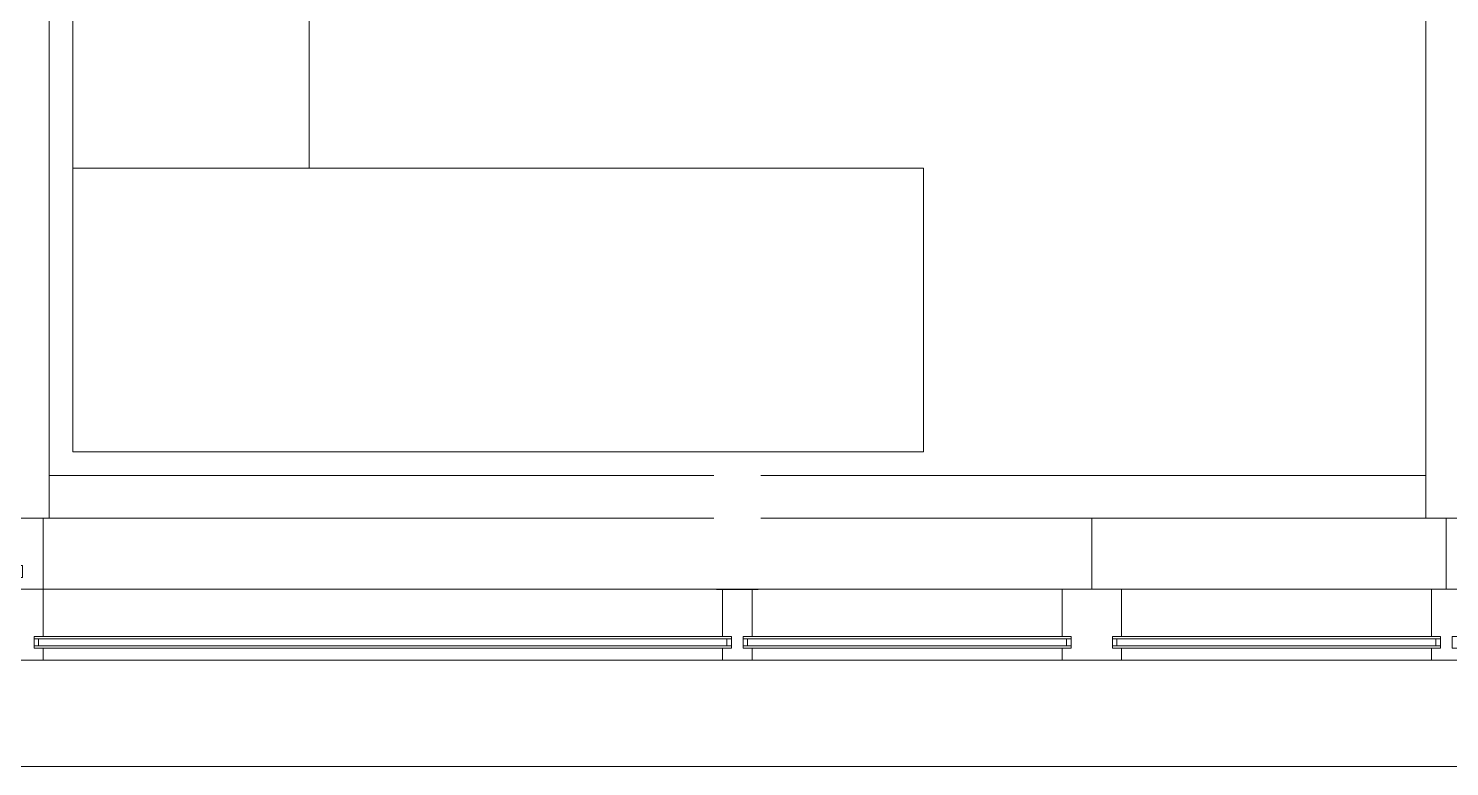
# Model space of a CAD drawing. Header units: inches. Extents: x 1 to 4637, y -664 to 702.
# Drawn here: x 1708 to 1828.3, y -663.6 to -601.2 of the extents above; entities that cross this region are included whole.
import ezdxf

# ---------------------------------------------------------------- set-up
doc = ezdxf.new("R2010")
doc.units = ezdxf.units.IN
doc.header["$MEASUREMENT"] = 0
for name, color, linetype, lineweight in [('A-WALL', 113, 'Continuous', 50), ('B-BASE', 7, 'Continuous', 9), ('I-FURN', 30, 'Continuous', 9), ('I-WALL', 2, 'Continuous', 9), ('NABCA_dwg', 8, 'Continuous', 9), ('NB-WIND-EXT', 7, 'Continuous', 9), ('NB-WIND-MULL', 7, 'Continuous', 9), ('NB-WIND-SILL', 7, 'Continuous', 9)]:
    doc.layers.add(name, color=color, linetype=linetype, lineweight=lineweight)

# ---------------------------------------------------------------- blocks, each defined once
blk = doc.blocks.new('Desk - Group 3 - No Side Chairs-V19-New Construction - Tel_Data_Elec Plan')
at = {"layer": 'I-FURN'}
for p, q in [((0, 0), (0, -48)), ((20, -48), (20, 0)), ((72, -48), (0, -48)), ((0, -48), (0, -72)), ((0, -48), (20, -48)), ((72, -72), (72, -48)), ((0, -72), (72, -72))]:
    blk.add_line(p, q, dxfattribs=at)
blk = doc.blocks.new('NABCA_dwg_MA-2900-8th-120718_dwg-2391440-New Construction - Test Fit Plan-2421454-New Construction - Tel_Data_Elec Plan')
at = {"layer": 'A-WALL', "color": 10, "lineweight": 30}
blk.add_line((-7634.96, -3889.1), (-7631.46, -3889.1), dxfattribs=at)
at = {"layer": 'B-BASE', "flags": 128}
blk.add_lwpolyline([(-5935.21, -3896.6), (-5935.21, -3904.1), (-8374.21, -3904.1), (-8374.21, -2881.08), (-8378.21, -2881.08), (-8378.21, -2538.1), (-5818.21, -2538.1), (-5818.21, -2548.1)], dxfattribs=at)
at = {"layer": 'NB-WIND-EXT'}
for p, q in [((-7633.71, -3893.1), (-7691.96, -3893.1)), ((-7604.96, -3893.1), (-7632.71, -3893.1)), ((-7601.46, -3893.1), (-7573.71, -3893.1)), ((-7633.71, -3893.3), (-7692.71, -3893.3)), ((-7633.71, -3893.9), (-7692.71, -3893.9)), ((-7692.34, -3893.3), (-7692.34, -3893.9)), ((-7633.71, -3894.1), (-7691.96, -3894.1)), ((-7634.09, -3893.3), (-7634.09, -3893.9)), ((-7604.96, -3893.3), (-7632.71, -3893.3)), ((-7604.96, -3893.9), (-7632.71, -3893.9)), ((-7604.96, -3894.1), (-7632.71, -3894.1)), ((-7632.34, -3893.3), (-7632.34, -3893.9)), ((-7605.34, -3893.3), (-7605.34, -3893.9)), ((-7601.46, -3893.3), (-7573.71, -3893.3)), ((-7601.46, -3893.9), (-7573.71, -3893.9)), ((-7601.46, -3894.1), (-7573.71, -3894.1)), ((-7601.09, -3893.3), (-7601.09, -3893.9)), ((-7574.09, -3893.3), (-7574.09, -3893.9))]:
    blk.add_line(p, q, dxfattribs=at)
at = {"layer": 'NB-WIND-MULL', "flags": 128}
for points in [[(-7691.96, -3883.1), (-7691.96, -3889.1), (-7694.46, -3889.1), (-7694.46, -3888.1), (-7693.71, -3888.1), (-7693.71, -3887.1), (-7694.46, -3887.1), (-7694.46, -3883.1)], [(-7631.96, -3889.1), (-7631.96, -3893.1), (-7632.71, -3893.1), (-7632.71, -3894.1), (-7631.96, -3894.1), (-7631.96, -3895.1), (-7634.46, -3895.1), (-7634.46, -3894.1), (-7633.71, -3894.1), (-7633.71, -3893.1), (-7634.46, -3893.1), (-7634.46, -3889.1)]]:
    blk.add_lwpolyline(points, dxfattribs=at)
for points in [[(-7691.96, -3895.1), (-7691.96, -3894.1), (-7692.71, -3894.1), (-7692.71, -3893.1), (-7691.96, -3893.1), (-7691.96, -3889.1), (-7694.46, -3889.1), (-7694.46, -3895.1)], [(-7604.96, -3893.1), (-7604.96, -3894.1), (-7605.71, -3894.1), (-7605.71, -3895.1), (-7600.71, -3895.1), (-7600.71, -3894.1), (-7601.46, -3894.1), (-7601.46, -3893.1), (-7600.71, -3893.1), (-7600.71, -3889.1), (-7605.71, -3889.1), (-7605.71, -3893.1)], [(-7573.71, -3893.1), (-7573.71, -3894.1), (-7574.46, -3894.1), (-7574.46, -3895.1), (-7571.96, -3895.1), (-7571.96, -3894.1), (-7572.71, -3894.1), (-7572.71, -3893.1), (-7571.96, -3893.1), (-7571.96, -3889.1), (-7574.46, -3889.1), (-7574.46, -3893.1)]]:
    blk.add_lwpolyline(points, close=True, dxfattribs=at)
at = {"layer": 'NB-WIND-SILL'}
for p, q in [((-7635.21, -3879.48), (-7691.46, -3879.48)), ((-7574.96, -3879.48), (-7631.21, -3879.48)), ((-7691.46, -3883.1), (-7635.21, -3883.1)), ((-7631.21, -3883.1), (-7574.96, -3883.1)), ((-7573.21, -3889.1), (-7573.21, -3883.1)), ((-7600.71, -3889.1), (-7574.46, -3889.1)), ((-7634.46, -3895.1), (-7691.96, -3895.1)), ((-7605.71, -3895.1), (-7631.96, -3895.1)), ((-7600.71, -3895.1), (-7574.46, -3895.1))]:
    blk.add_line(p, q, dxfattribs=at)
at = {"layer": 'NB-WIND-SILL', "flags": 128}
for points in [[(-7603.21, -3889.1), (-7603.21, -3885.1), (-7603.21, -3889.1), (-7603.21, -3883.1)], [(-7605.71, -3889.1), (-7634.96, -3889.1), (-7691.96, -3889.1)]]:
    blk.add_lwpolyline(points, dxfattribs=at)
blk = doc.blocks.new('NABCA_dwg-2391440-New Construction - Tel_Data_Elec Plan')
blk.add_blockref('NABCA_dwg_MA-2900-8th-120718_dwg-2391440-New Construction - Test Fit Plan-2421454-New Construction - Tel_Data_Elec Plan', (10102.48, 3240.5))

msp = doc.modelspace()

# ---------------------------------------------------------------- linework, layer by layer
at = {"layer": 'I-WALL', "color": 250, "lineweight": 20}
for p, q in [((1709.79, -642.6), (1709.79, -494.73)), ((1826.29, -494.73), (1826.29, -642.6)), ((1706.29, -642.6), (1709.79, -642.6)), ((1826.29, -642.6), (1829.79, -642.6))]:
    msp.add_line(p, q, dxfattribs=at)

# ---------------------------------------------------------------- block references
at = {"layer": 'I-FURN'}
msp.add_blockref('Desk - Group 3 - No Side Chairs-V19-New Construction - Tel_Data_Elec Plan', (1711.79, -564.98), dxfattribs=at)
at = {"layer": 'NABCA_dwg', "color": 7}
msp.add_blockref('NABCA_dwg-2391440-New Construction - Tel_Data_Elec Plan', (-701.24, 0), dxfattribs=at)

doc.saveas('drawing.dxf')
